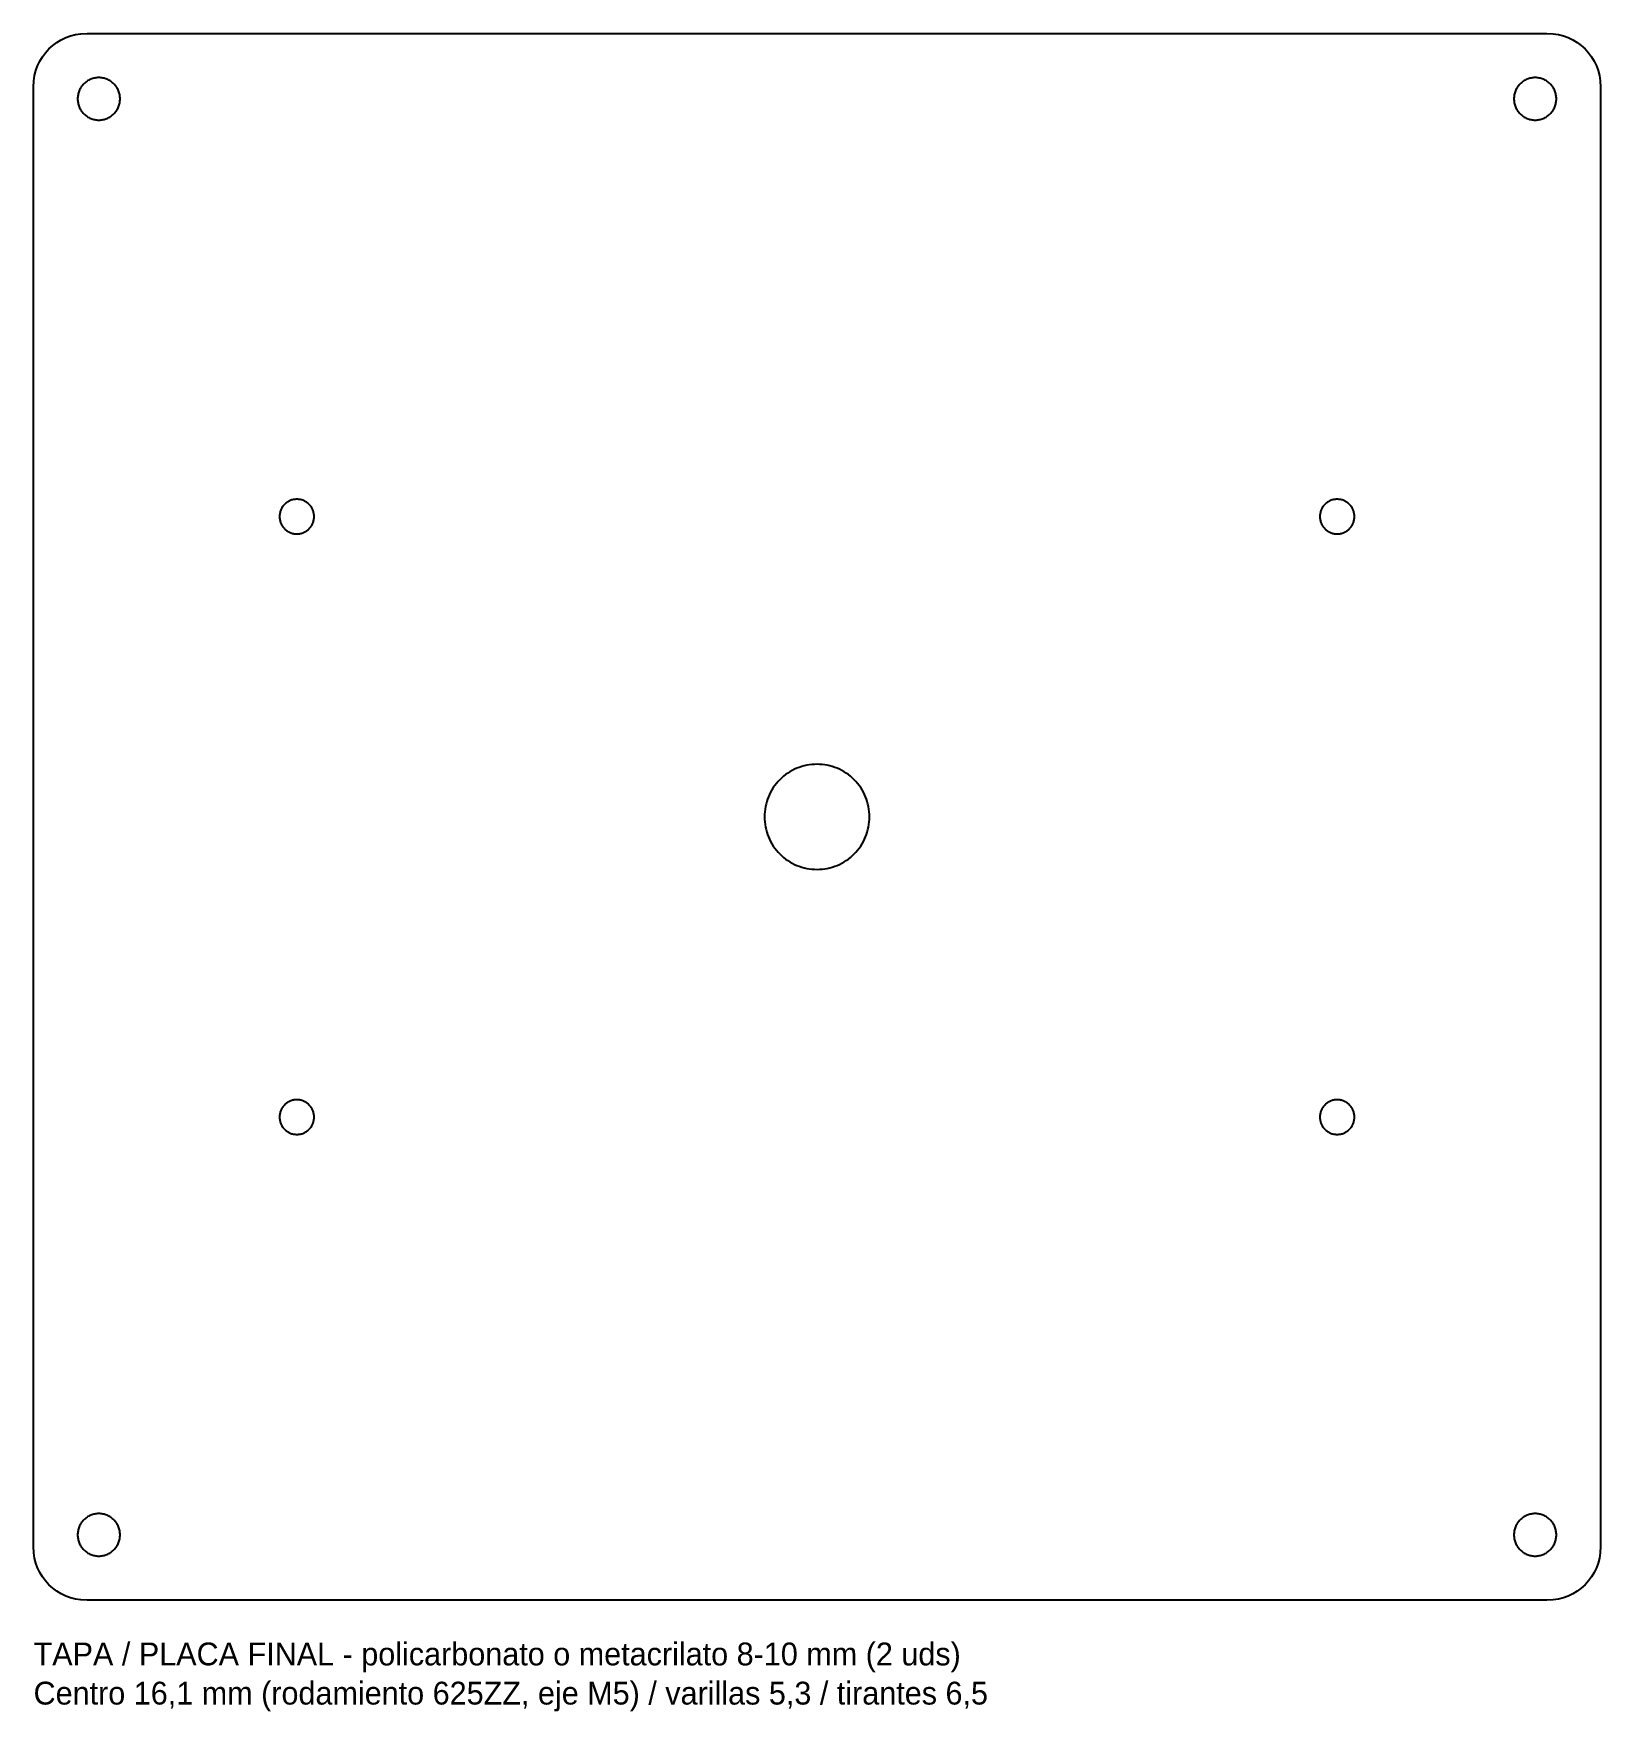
# Model space of a CAD drawing. Header units: millimetres. Extents: x -120 to 120, y -137 to 120.
import ezdxf

# ---------------------------------------------------------------- set-up
doc = ezdxf.new("R2010")
doc.units = ezdxf.units.MM
doc.layers.add('CORTE', color=1, linetype='Continuous')
doc.layers.add('NOTAS', color=3, linetype='Continuous')

msp = doc.modelspace()

# ---------------------------------------------------------------- linework, layer by layer
at = {"layer": 'CORTE'}
for points in [[(-118.18, -117.07), (-118.64, -116.44), (-119.05, -115.77), (-119.38, -115.06), (-119.65, -114.32), (-119.84, -113.56), (-119.95, -112.78), (-120, -111.8), (-120, 111.8), (-119.95, 112.78), (-119.84, 113.56), (-119.65, 114.32), (-119.38, 115.06), (-119.05, 115.77), (-118.64, 116.44), (-118.18, 117.07), (-117.65, 117.65), (-117.07, 118.18), (-116.44, 118.64), (-115.77, 119.05), (-115.06, 119.38), (-114.32, 119.65), (-113.56, 119.84), (-112.78, 119.95), (-111.8, 120), (111.8, 120), (112.78, 119.95), (113.56, 119.84), (114.32, 119.65), (115.06, 119.38), (115.77, 119.05), (116.44, 118.64), (117.07, 118.18), (117.65, 117.65), (118.18, 117.07), (118.64, 116.44), (119.05, 115.77), (119.38, 115.06), (119.65, 114.32), (119.84, 113.56), (119.95, 112.78), (120, 111.8), (120, -111.8), (119.95, -112.78), (119.84, -113.56), (119.65, -114.32), (119.38, -115.06), (119.05, -115.77), (118.64, -116.44), (118.18, -117.07), (117.65, -117.65), (117.07, -118.18), (116.44, -118.64), (115.77, -119.05), (115.06, -119.38), (114.32, -119.65), (113.56, -119.84), (112.78, -119.95), (111.8, -120), (-111.8, -120), (-112.78, -119.95), (-113.56, -119.84), (-114.32, -119.65), (-115.06, -119.38), (-115.77, -119.05), (-116.44, -118.64), (-117.07, -118.18), (-117.65, -117.65), (-118.18, -117.07)], [(-106.79, 110.48), (-106.81, 110.63), (-106.85, 110.79), (-106.89, 110.94), (-106.94, 111.09), (-107, 111.24), (-107.06, 111.39), (-107.13, 111.53), (-107.21, 111.67), (-107.3, 111.81), (-107.39, 111.94), (-107.49, 112.06), (-107.59, 112.18), (-107.7, 112.3), (-107.82, 112.41), (-107.94, 112.51), (-108.06, 112.61), (-108.19, 112.7), (-108.33, 112.79), (-108.47, 112.87), (-108.61, 112.94), (-108.76, 113), (-108.91, 113.06), (-109.06, 113.11), (-109.21, 113.15), (-109.37, 113.19), (-109.52, 113.21), (-109.68, 113.23), (-109.84, 113.25), (-110, 113.25), (-110.16, 113.25), (-110.32, 113.23), (-110.48, 113.21), (-110.63, 113.19), (-110.79, 113.15), (-110.94, 113.11), (-111.09, 113.06), (-111.24, 113), (-111.39, 112.94), (-111.53, 112.87), (-111.67, 112.79), (-111.81, 112.7), (-111.94, 112.61), (-112.06, 112.51), (-112.18, 112.41), (-112.3, 112.3), (-112.41, 112.18), (-112.51, 112.06), (-112.61, 111.94), (-112.7, 111.81), (-112.79, 111.67), (-112.87, 111.53), (-112.94, 111.39), (-113, 111.24), (-113.06, 111.09), (-113.11, 110.94), (-113.15, 110.79), (-113.19, 110.63), (-113.21, 110.48), (-113.23, 110.32), (-113.25, 110.16), (-113.25, 110), (-113.25, 109.84), (-113.23, 109.68), (-113.21, 109.52), (-113.19, 109.37), (-113.15, 109.21), (-113.11, 109.06), (-113.06, 108.91), (-113, 108.76), (-112.94, 108.61), (-112.87, 108.47), (-112.79, 108.33), (-112.7, 108.19), (-112.61, 108.06), (-112.51, 107.94), (-112.41, 107.82), (-112.3, 107.7), (-112.18, 107.59), (-112.06, 107.49), (-111.94, 107.39), (-111.81, 107.3), (-111.67, 107.21), (-111.53, 107.13), (-111.39, 107.06), (-111.24, 107), (-111.09, 106.94), (-110.94, 106.89), (-110.79, 106.85), (-110.63, 106.81), (-110.48, 106.79), (-110.32, 106.77), (-110.16, 106.75), (-110, 106.75), (-109.84, 106.75), (-109.68, 106.77), (-109.52, 106.79), (-109.37, 106.81), (-109.21, 106.85), (-109.06, 106.89), (-108.91, 106.94), (-108.76, 107), (-108.61, 107.06), (-108.47, 107.13), (-108.33, 107.21), (-108.19, 107.3), (-108.06, 107.39), (-107.94, 107.49), (-107.82, 107.59), (-107.7, 107.7), (-107.59, 107.82), (-107.49, 107.94), (-107.39, 108.06), (-107.3, 108.19), (-107.21, 108.33), (-107.13, 108.47), (-107.06, 108.61), (-107, 108.76), (-106.94, 108.91), (-106.89, 109.06), (-106.85, 109.21), (-106.81, 109.37), (-106.79, 109.52), (-106.77, 109.68), (-106.75, 109.84), (-106.75, 110), (-106.75, 110.16), (-106.77, 110.32), (-106.79, 110.48)], [(113.25, 110.16), (113.23, 110.32), (113.21, 110.48), (113.19, 110.63), (113.15, 110.79), (113.11, 110.94), (113.06, 111.09), (113, 111.24), (112.94, 111.39), (112.87, 111.53), (112.79, 111.67), (112.7, 111.81), (112.61, 111.94), (112.51, 112.06), (112.41, 112.18), (112.3, 112.3), (112.18, 112.41), (112.06, 112.51), (111.94, 112.61), (111.81, 112.7), (111.67, 112.79), (111.53, 112.87), (111.39, 112.94), (111.24, 113), (111.09, 113.06), (110.94, 113.11), (110.79, 113.15), (110.63, 113.19), (110.48, 113.21), (110.32, 113.23), (110.16, 113.25), (110, 113.25), (109.84, 113.25), (109.68, 113.23), (109.52, 113.21), (109.37, 113.19), (109.21, 113.15), (109.06, 113.11), (108.91, 113.06), (108.76, 113), (108.61, 112.94), (108.47, 112.87), (108.33, 112.79), (108.19, 112.7), (108.06, 112.61), (107.94, 112.51), (107.82, 112.41), (107.7, 112.3), (107.59, 112.18), (107.49, 112.06), (107.39, 111.94), (107.3, 111.81), (107.21, 111.67), (107.13, 111.53), (107.06, 111.39), (107, 111.24), (106.94, 111.09), (106.89, 110.94), (106.85, 110.79), (106.81, 110.63), (106.79, 110.48), (106.77, 110.32), (106.75, 110.16), (106.75, 110), (106.75, 109.84), (106.77, 109.68), (106.79, 109.52), (106.81, 109.37), (106.85, 109.21), (106.89, 109.06), (106.94, 108.91), (107, 108.76), (107.06, 108.61), (107.13, 108.47), (107.21, 108.33), (107.3, 108.19), (107.39, 108.06), (107.49, 107.94), (107.59, 107.82), (107.7, 107.7), (107.82, 107.59), (107.94, 107.49), (108.06, 107.39), (108.19, 107.3), (108.33, 107.21), (108.47, 107.13), (108.61, 107.06), (108.76, 107), (108.91, 106.94), (109.06, 106.89), (109.21, 106.85), (109.37, 106.81), (109.52, 106.79), (109.68, 106.77), (109.84, 106.75), (110, 106.75), (110.16, 106.75), (110.32, 106.77), (110.48, 106.79), (110.63, 106.81), (110.79, 106.85), (110.94, 106.89), (111.09, 106.94), (111.24, 107), (111.39, 107.06), (111.53, 107.13), (111.67, 107.21), (111.81, 107.3), (111.94, 107.39), (112.06, 107.49), (112.18, 107.59), (112.3, 107.7), (112.41, 107.82), (112.51, 107.94), (112.61, 108.06), (112.7, 108.19), (112.79, 108.33), (112.87, 108.47), (112.94, 108.61), (113, 108.76), (113.06, 108.91), (113.11, 109.06), (113.15, 109.21), (113.19, 109.37), (113.21, 109.52), (113.23, 109.68), (113.25, 109.84), (113.25, 110), (113.25, 110.16)], [(-77.14, 46.77), (-77.18, 46.89), (-77.23, 47.01), (-77.28, 47.13), (-77.34, 47.25), (-77.4, 47.36), (-77.47, 47.47), (-77.55, 47.58), (-77.63, 47.68), (-77.71, 47.78), (-77.8, 47.87), (-77.89, 47.96), (-77.99, 48.05), (-78.1, 48.13), (-78.2, 48.2), (-78.31, 48.27), (-78.43, 48.34), (-78.54, 48.4), (-78.66, 48.45), (-78.78, 48.5), (-78.91, 48.54), (-79.03, 48.57), (-79.16, 48.6), (-79.29, 48.62), (-79.41, 48.64), (-79.54, 48.65), (-79.67, 48.65), (-79.8, 48.65), (-79.93, 48.64), (-80.06, 48.62), (-80.19, 48.6), (-80.32, 48.57), (-80.44, 48.54), (-80.57, 48.5), (-80.69, 48.45), (-80.81, 48.4), (-80.92, 48.34), (-81.04, 48.27), (-81.15, 48.2), (-81.25, 48.13), (-81.36, 48.05), (-81.45, 47.96), (-81.55, 47.87), (-81.64, 47.78), (-81.72, 47.68), (-81.8, 47.58), (-81.88, 47.47), (-81.95, 47.36), (-82.01, 47.25), (-82.07, 47.13), (-82.12, 47.01), (-82.17, 46.89), (-82.21, 46.77), (-82.24, 46.64), (-82.27, 46.52), (-82.3, 46.39), (-82.31, 46.26), (-82.32, 46.13), (-82.32, 46), (-82.32, 45.87), (-82.31, 45.74), (-82.3, 45.61), (-82.27, 45.48), (-82.24, 45.36), (-82.21, 45.23), (-82.17, 45.11), (-82.12, 44.99), (-82.07, 44.87), (-82.01, 44.75), (-81.95, 44.64), (-81.88, 44.53), (-81.8, 44.42), (-81.72, 44.32), (-81.64, 44.22), (-81.55, 44.13), (-81.45, 44.04), (-81.36, 43.95), (-81.25, 43.87), (-81.15, 43.8), (-81.04, 43.73), (-80.92, 43.66), (-80.81, 43.6), (-80.69, 43.55), (-80.57, 43.5), (-80.44, 43.46), (-80.32, 43.43), (-80.19, 43.4), (-80.06, 43.38), (-79.93, 43.36), (-79.8, 43.35), (-79.67, 43.35), (-79.54, 43.35), (-79.41, 43.36), (-79.29, 43.38), (-79.16, 43.4), (-79.03, 43.43), (-78.91, 43.46), (-78.78, 43.5), (-78.66, 43.55), (-78.54, 43.6), (-78.43, 43.66), (-78.31, 43.73), (-78.2, 43.8), (-78.1, 43.87), (-77.99, 43.95), (-77.89, 44.04), (-77.8, 44.13), (-77.71, 44.22), (-77.63, 44.32), (-77.55, 44.42), (-77.47, 44.53), (-77.4, 44.64), (-77.34, 44.75), (-77.28, 44.87), (-77.23, 44.99), (-77.18, 45.11), (-77.14, 45.23), (-77.1, 45.36), (-77.08, 45.48), (-77.05, 45.61), (-77.04, 45.74), (-77.03, 45.87), (-77.02, 46), (-77.03, 46.13), (-77.04, 46.26), (-77.05, 46.39), (-77.08, 46.52), (-77.1, 46.64), (-77.14, 46.77)], [(82.17, 46.89), (82.12, 47.01), (82.07, 47.13), (82.01, 47.25), (81.95, 47.36), (81.88, 47.47), (81.8, 47.58), (81.72, 47.68), (81.64, 47.78), (81.55, 47.87), (81.45, 47.96), (81.36, 48.05), (81.25, 48.13), (81.15, 48.2), (81.04, 48.27), (80.92, 48.34), (80.81, 48.4), (80.69, 48.45), (80.57, 48.5), (80.44, 48.54), (80.32, 48.57), (80.19, 48.6), (80.06, 48.62), (79.93, 48.64), (79.8, 48.65), (79.67, 48.65), (79.54, 48.65), (79.41, 48.64), (79.29, 48.62), (79.16, 48.6), (79.03, 48.57), (78.91, 48.54), (78.78, 48.5), (78.66, 48.45), (78.54, 48.4), (78.43, 48.34), (78.31, 48.27), (78.2, 48.2), (78.1, 48.13), (77.99, 48.05), (77.89, 47.96), (77.8, 47.87), (77.71, 47.78), (77.63, 47.68), (77.55, 47.58), (77.47, 47.47), (77.4, 47.36), (77.34, 47.25), (77.28, 47.13), (77.23, 47.01), (77.18, 46.89), (77.14, 46.77), (77.1, 46.64), (77.08, 46.52), (77.05, 46.39), (77.04, 46.26), (77.03, 46.13), (77.02, 46), (77.03, 45.87), (77.04, 45.74), (77.05, 45.61), (77.08, 45.48), (77.1, 45.36), (77.14, 45.23), (77.18, 45.11), (77.23, 44.99), (77.28, 44.87), (77.34, 44.75), (77.4, 44.64), (77.47, 44.53), (77.55, 44.42), (77.63, 44.32), (77.71, 44.22), (77.8, 44.13), (77.89, 44.04), (77.99, 43.95), (78.1, 43.87), (78.2, 43.8), (78.31, 43.73), (78.43, 43.66), (78.54, 43.6), (78.66, 43.55), (78.78, 43.5), (78.91, 43.46), (79.03, 43.43), (79.16, 43.4), (79.29, 43.38), (79.41, 43.36), (79.54, 43.35), (79.67, 43.35), (79.8, 43.35), (79.93, 43.36), (80.06, 43.38), (80.19, 43.4), (80.32, 43.43), (80.44, 43.46), (80.57, 43.5), (80.69, 43.55), (80.81, 43.6), (80.92, 43.66), (81.04, 43.73), (81.15, 43.8), (81.25, 43.87), (81.36, 43.95), (81.45, 44.04), (81.55, 44.13), (81.64, 44.22), (81.72, 44.32), (81.8, 44.42), (81.88, 44.53), (81.95, 44.64), (82.01, 44.75), (82.07, 44.87), (82.12, 44.99), (82.17, 45.11), (82.21, 45.23), (82.24, 45.36), (82.27, 45.48), (82.3, 45.61), (82.31, 45.74), (82.32, 45.87), (82.32, 46), (82.32, 46.13), (82.31, 46.26), (82.3, 46.39), (82.27, 46.52), (82.24, 46.64), (82.21, 46.77), (82.17, 46.89)], [(7.28, 3.44), (7.1, 3.79), (6.9, 4.14), (6.69, 4.47), (6.47, 4.8), (6.22, 5.11), (5.96, 5.41), (5.69, 5.69), (5.41, 5.96), (5.11, 6.22), (4.8, 6.47), (4.47, 6.69), (4.14, 6.9), (3.79, 7.1), (3.44, 7.28), (3.08, 7.44), (2.71, 7.58), (2.34, 7.7), (1.96, 7.81), (1.57, 7.9), (1.18, 7.96), (0.79, 8.01), (0.39, 8.04), (0, 8.05), (-0.39, 8.04), (-0.79, 8.01), (-1.18, 7.96), (-1.57, 7.9), (-1.96, 7.81), (-2.34, 7.7), (-2.71, 7.58), (-3.08, 7.44), (-3.44, 7.28), (-3.79, 7.1), (-4.14, 6.9), (-4.47, 6.69), (-4.8, 6.47), (-5.11, 6.22), (-5.41, 5.96), (-5.69, 5.69), (-5.96, 5.41), (-6.22, 5.11), (-6.47, 4.8), (-6.69, 4.47), (-6.9, 4.14), (-7.1, 3.79), (-7.28, 3.44), (-7.44, 3.08), (-7.58, 2.71), (-7.7, 2.34), (-7.81, 1.96), (-7.9, 1.57), (-7.96, 1.18), (-8.01, 0.79), (-8.04, 0.39), (-8.05, 0), (-8.04, -0.39), (-8.01, -0.79), (-7.96, -1.18), (-7.9, -1.57), (-7.81, -1.96), (-7.7, -2.34), (-7.58, -2.71), (-7.44, -3.08), (-7.28, -3.44), (-7.1, -3.79), (-6.9, -4.14), (-6.69, -4.47), (-6.47, -4.8), (-6.22, -5.11), (-5.96, -5.41), (-5.69, -5.69), (-5.41, -5.96), (-5.11, -6.22), (-4.8, -6.47), (-4.47, -6.69), (-4.14, -6.9), (-3.79, -7.1), (-3.44, -7.28), (-3.08, -7.44), (-2.71, -7.58), (-2.34, -7.7), (-1.96, -7.81), (-1.57, -7.9), (-1.18, -7.96), (-0.79, -8.01), (-0.39, -8.04), (0, -8.05), (0.39, -8.04), (0.79, -8.01), (1.18, -7.96), (1.57, -7.9), (1.96, -7.81), (2.34, -7.7), (2.71, -7.58), (3.08, -7.44), (3.44, -7.28), (3.79, -7.1), (4.14, -6.9), (4.47, -6.69), (4.8, -6.47), (5.11, -6.22), (5.41, -5.96), (5.69, -5.69), (5.96, -5.41), (6.22, -5.11), (6.47, -4.8), (6.69, -4.47), (6.9, -4.14), (7.1, -3.79), (7.28, -3.44), (7.44, -3.08), (7.58, -2.71), (7.7, -2.34), (7.81, -1.96), (7.9, -1.57), (7.96, -1.18), (8.01, -0.79), (8.04, -0.39), (8.05, 0), (8.04, 0.39), (8.01, 0.79), (7.96, 1.18), (7.9, 1.57), (7.81, 1.96), (7.7, 2.34), (7.58, 2.71), (7.44, 3.08), (7.28, 3.44)], [(-77.1, -45.36), (-77.14, -45.23), (-77.18, -45.11), (-77.23, -44.99), (-77.28, -44.87), (-77.34, -44.75), (-77.4, -44.64), (-77.47, -44.53), (-77.55, -44.42), (-77.63, -44.32), (-77.71, -44.22), (-77.8, -44.13), (-77.89, -44.04), (-77.99, -43.95), (-78.1, -43.87), (-78.2, -43.8), (-78.31, -43.73), (-78.43, -43.66), (-78.54, -43.6), (-78.66, -43.55), (-78.78, -43.5), (-78.91, -43.46), (-79.03, -43.43), (-79.16, -43.4), (-79.29, -43.38), (-79.41, -43.36), (-79.54, -43.35), (-79.67, -43.35), (-79.8, -43.35), (-79.93, -43.36), (-80.06, -43.38), (-80.19, -43.4), (-80.32, -43.43), (-80.44, -43.46), (-80.57, -43.5), (-80.69, -43.55), (-80.81, -43.6), (-80.92, -43.66), (-81.04, -43.73), (-81.15, -43.8), (-81.25, -43.87), (-81.36, -43.95), (-81.45, -44.04), (-81.55, -44.13), (-81.64, -44.22), (-81.72, -44.32), (-81.8, -44.42), (-81.88, -44.53), (-81.95, -44.64), (-82.01, -44.75), (-82.07, -44.87), (-82.12, -44.99), (-82.17, -45.11), (-82.21, -45.23), (-82.24, -45.36), (-82.27, -45.48), (-82.3, -45.61), (-82.31, -45.74), (-82.32, -45.87), (-82.32, -46), (-82.32, -46.13), (-82.31, -46.26), (-82.3, -46.39), (-82.27, -46.52), (-82.24, -46.64), (-82.21, -46.77), (-82.17, -46.89), (-82.12, -47.01), (-82.07, -47.13), (-82.01, -47.25), (-81.95, -47.36), (-81.88, -47.47), (-81.8, -47.58), (-81.72, -47.68), (-81.64, -47.78), (-81.55, -47.87), (-81.45, -47.96), (-81.36, -48.05), (-81.25, -48.13), (-81.15, -48.2), (-81.04, -48.27), (-80.92, -48.34), (-80.81, -48.4), (-80.69, -48.45), (-80.57, -48.5), (-80.44, -48.54), (-80.32, -48.57), (-80.19, -48.6), (-80.06, -48.62), (-79.93, -48.64), (-79.8, -48.65), (-79.67, -48.65), (-79.54, -48.65), (-79.41, -48.64), (-79.29, -48.62), (-79.16, -48.6), (-79.03, -48.57), (-78.91, -48.54), (-78.78, -48.5), (-78.66, -48.45), (-78.54, -48.4), (-78.43, -48.34), (-78.31, -48.27), (-78.2, -48.2), (-78.1, -48.13), (-77.99, -48.05), (-77.89, -47.96), (-77.8, -47.87), (-77.71, -47.78), (-77.63, -47.68), (-77.55, -47.58), (-77.47, -47.47), (-77.4, -47.36), (-77.34, -47.25), (-77.28, -47.13), (-77.23, -47.01), (-77.18, -46.89), (-77.14, -46.77), (-77.1, -46.64), (-77.08, -46.52), (-77.05, -46.39), (-77.04, -46.26), (-77.03, -46.13), (-77.02, -46), (-77.03, -45.87), (-77.04, -45.74), (-77.05, -45.61), (-77.08, -45.48), (-77.1, -45.36)], [(82.12, -44.99), (82.07, -44.87), (82.01, -44.75), (81.95, -44.64), (81.88, -44.53), (81.8, -44.42), (81.72, -44.32), (81.64, -44.22), (81.55, -44.13), (81.45, -44.04), (81.36, -43.95), (81.25, -43.87), (81.15, -43.8), (81.04, -43.73), (80.92, -43.66), (80.81, -43.6), (80.69, -43.55), (80.57, -43.5), (80.44, -43.46), (80.32, -43.43), (80.19, -43.4), (80.06, -43.38), (79.93, -43.36), (79.8, -43.35), (79.67, -43.35), (79.54, -43.35), (79.41, -43.36), (79.29, -43.38), (79.16, -43.4), (79.03, -43.43), (78.91, -43.46), (78.78, -43.5), (78.66, -43.55), (78.54, -43.6), (78.43, -43.66), (78.31, -43.73), (78.2, -43.8), (78.1, -43.87), (77.99, -43.95), (77.89, -44.04), (77.8, -44.13), (77.71, -44.22), (77.63, -44.32), (77.55, -44.42), (77.47, -44.53), (77.4, -44.64), (77.34, -44.75), (77.28, -44.87), (77.23, -44.99), (77.18, -45.11), (77.14, -45.23), (77.1, -45.36), (77.08, -45.48), (77.05, -45.61), (77.04, -45.74), (77.03, -45.87), (77.02, -46), (77.03, -46.13), (77.04, -46.26), (77.05, -46.39), (77.08, -46.52), (77.1, -46.64), (77.14, -46.77), (77.18, -46.89), (77.23, -47.01), (77.28, -47.13), (77.34, -47.25), (77.4, -47.36), (77.47, -47.47), (77.55, -47.58), (77.63, -47.68), (77.71, -47.78), (77.8, -47.87), (77.89, -47.96), (77.99, -48.05), (78.1, -48.13), (78.2, -48.2), (78.31, -48.27), (78.43, -48.34), (78.54, -48.4), (78.66, -48.45), (78.78, -48.5), (78.91, -48.54), (79.03, -48.57), (79.16, -48.6), (79.29, -48.62), (79.41, -48.64), (79.54, -48.65), (79.67, -48.65), (79.8, -48.65), (79.93, -48.64), (80.06, -48.62), (80.19, -48.6), (80.32, -48.57), (80.44, -48.54), (80.57, -48.5), (80.69, -48.45), (80.81, -48.4), (80.92, -48.34), (81.04, -48.27), (81.15, -48.2), (81.25, -48.13), (81.36, -48.05), (81.45, -47.96), (81.55, -47.87), (81.64, -47.78), (81.72, -47.68), (81.8, -47.58), (81.88, -47.47), (81.95, -47.36), (82.01, -47.25), (82.07, -47.13), (82.12, -47.01), (82.17, -46.89), (82.21, -46.77), (82.24, -46.64), (82.27, -46.52), (82.3, -46.39), (82.31, -46.26), (82.32, -46.13), (82.32, -46), (82.32, -45.87), (82.31, -45.74), (82.3, -45.61), (82.27, -45.48), (82.24, -45.36), (82.21, -45.23), (82.17, -45.11), (82.12, -44.99)], [(-106.81, -109.37), (-106.85, -109.21), (-106.89, -109.06), (-106.94, -108.91), (-107, -108.76), (-107.06, -108.61), (-107.13, -108.47), (-107.21, -108.33), (-107.3, -108.19), (-107.39, -108.06), (-107.49, -107.94), (-107.59, -107.82), (-107.7, -107.7), (-107.82, -107.59), (-107.94, -107.49), (-108.06, -107.39), (-108.19, -107.3), (-108.33, -107.21), (-108.47, -107.13), (-108.61, -107.06), (-108.76, -107), (-108.91, -106.94), (-109.06, -106.89), (-109.21, -106.85), (-109.37, -106.81), (-109.52, -106.79), (-109.68, -106.77), (-109.84, -106.75), (-110, -106.75), (-110.16, -106.75), (-110.32, -106.77), (-110.48, -106.79), (-110.63, -106.81), (-110.79, -106.85), (-110.94, -106.89), (-111.09, -106.94), (-111.24, -107), (-111.39, -107.06), (-111.53, -107.13), (-111.67, -107.21), (-111.81, -107.3), (-111.94, -107.39), (-112.06, -107.49), (-112.18, -107.59), (-112.3, -107.7), (-112.41, -107.82), (-112.51, -107.94), (-112.61, -108.06), (-112.7, -108.19), (-112.79, -108.33), (-112.87, -108.47), (-112.94, -108.61), (-113, -108.76), (-113.06, -108.91), (-113.11, -109.06), (-113.15, -109.21), (-113.19, -109.37), (-113.21, -109.52), (-113.23, -109.68), (-113.25, -109.84), (-113.25, -110), (-113.25, -110.16), (-113.23, -110.32), (-113.21, -110.48), (-113.19, -110.63), (-113.15, -110.79), (-113.11, -110.94), (-113.06, -111.09), (-113, -111.24), (-112.94, -111.39), (-112.87, -111.53), (-112.79, -111.67), (-112.7, -111.81), (-112.61, -111.94), (-112.51, -112.06), (-112.41, -112.18), (-112.3, -112.3), (-112.18, -112.41), (-112.06, -112.51), (-111.94, -112.61), (-111.81, -112.7), (-111.67, -112.79), (-111.53, -112.87), (-111.39, -112.94), (-111.24, -113), (-111.09, -113.06), (-110.94, -113.11), (-110.79, -113.15), (-110.63, -113.19), (-110.48, -113.21), (-110.32, -113.23), (-110.16, -113.25), (-110, -113.25), (-109.84, -113.25), (-109.68, -113.23), (-109.52, -113.21), (-109.37, -113.19), (-109.21, -113.15), (-109.06, -113.11), (-108.91, -113.06), (-108.76, -113), (-108.61, -112.94), (-108.47, -112.87), (-108.33, -112.79), (-108.19, -112.7), (-108.06, -112.61), (-107.94, -112.51), (-107.82, -112.41), (-107.7, -112.3), (-107.59, -112.18), (-107.49, -112.06), (-107.39, -111.94), (-107.3, -111.81), (-107.21, -111.67), (-107.13, -111.53), (-107.06, -111.39), (-107, -111.24), (-106.94, -111.09), (-106.89, -110.94), (-106.85, -110.79), (-106.81, -110.63), (-106.79, -110.48), (-106.77, -110.32), (-106.75, -110.16), (-106.75, -110), (-106.75, -109.84), (-106.77, -109.68), (-106.79, -109.52), (-106.81, -109.37)], [(113.23, -109.68), (113.21, -109.52), (113.19, -109.37), (113.15, -109.21), (113.11, -109.06), (113.06, -108.91), (113, -108.76), (112.94, -108.61), (112.87, -108.47), (112.79, -108.33), (112.7, -108.19), (112.61, -108.06), (112.51, -107.94), (112.41, -107.82), (112.3, -107.7), (112.18, -107.59), (112.06, -107.49), (111.94, -107.39), (111.81, -107.3), (111.67, -107.21), (111.53, -107.13), (111.39, -107.06), (111.24, -107), (111.09, -106.94), (110.94, -106.89), (110.79, -106.85), (110.63, -106.81), (110.48, -106.79), (110.32, -106.77), (110.16, -106.75), (110, -106.75), (109.84, -106.75), (109.68, -106.77), (109.52, -106.79), (109.37, -106.81), (109.21, -106.85), (109.06, -106.89), (108.91, -106.94), (108.76, -107), (108.61, -107.06), (108.47, -107.13), (108.33, -107.21), (108.19, -107.3), (108.06, -107.39), (107.94, -107.49), (107.82, -107.59), (107.7, -107.7), (107.59, -107.82), (107.49, -107.94), (107.39, -108.06), (107.3, -108.19), (107.21, -108.33), (107.13, -108.47), (107.06, -108.61), (107, -108.76), (106.94, -108.91), (106.89, -109.06), (106.85, -109.21), (106.81, -109.37), (106.79, -109.52), (106.77, -109.68), (106.75, -109.84), (106.75, -110), (106.75, -110.16), (106.77, -110.32), (106.79, -110.48), (106.81, -110.63), (106.85, -110.79), (106.89, -110.94), (106.94, -111.09), (107, -111.24), (107.06, -111.39), (107.13, -111.53), (107.21, -111.67), (107.3, -111.81), (107.39, -111.94), (107.49, -112.06), (107.59, -112.18), (107.7, -112.3), (107.82, -112.41), (107.94, -112.51), (108.06, -112.61), (108.19, -112.7), (108.33, -112.79), (108.47, -112.87), (108.61, -112.94), (108.76, -113), (108.91, -113.06), (109.06, -113.11), (109.21, -113.15), (109.37, -113.19), (109.52, -113.21), (109.68, -113.23), (109.84, -113.25), (110, -113.25), (110.16, -113.25), (110.32, -113.23), (110.48, -113.21), (110.63, -113.19), (110.79, -113.15), (110.94, -113.11), (111.09, -113.06), (111.24, -113), (111.39, -112.94), (111.53, -112.87), (111.67, -112.79), (111.81, -112.7), (111.94, -112.61), (112.06, -112.51), (112.18, -112.41), (112.3, -112.3), (112.41, -112.18), (112.51, -112.06), (112.61, -111.94), (112.7, -111.81), (112.79, -111.67), (112.87, -111.53), (112.94, -111.39), (113, -111.24), (113.06, -111.09), (113.11, -110.94), (113.15, -110.79), (113.19, -110.63), (113.21, -110.48), (113.23, -110.32), (113.25, -110.16), (113.25, -110), (113.25, -109.84), (113.23, -109.68)]]:
    msp.add_lwpolyline(points, close=True, dxfattribs=at)

# ---------------------------------------------------------------- texts
at = {"layer": 'NOTAS'}
for s, p in [('TAPA / PLACA FINAL - policarbonato o metacrilato 8-10 mm (2 uds)', (-120, -130)), ('Centro 16,1 mm (rodamiento 625ZZ, eje M5) / varillas 5,3 / tirantes 6,5', (-120, -136))]:
    msp.add_text(s, height=3.5, dxfattribs=at).set_placement(p)

doc.saveas('drawing.dxf')
